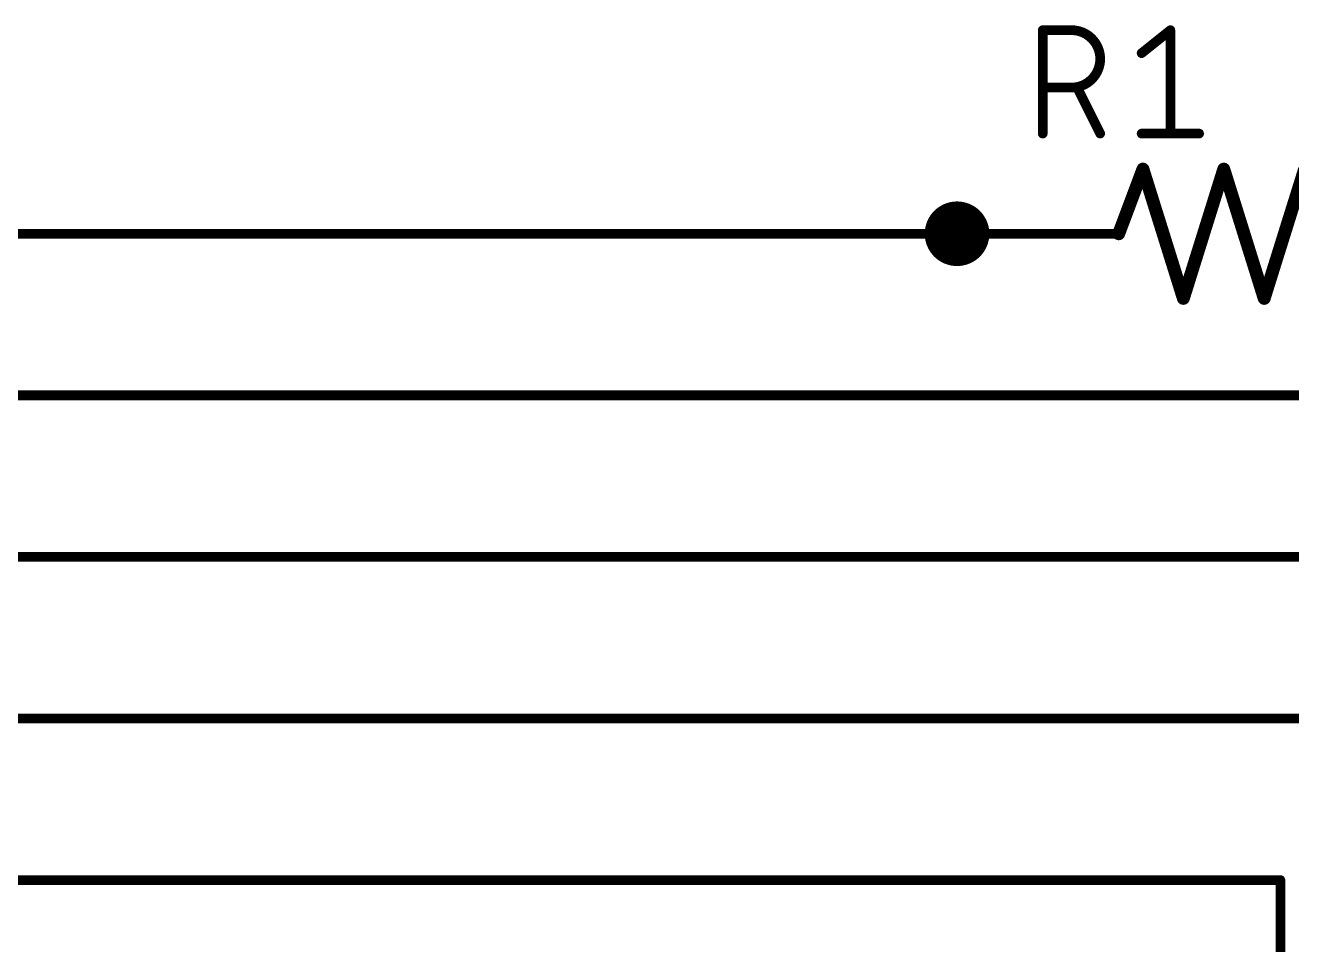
# Model space of a CAD drawing. Extents: x 33 to 158, y -5 to 117.
# Drawn here: x 94.58 to 114.48, y 77.72 to 92.18 of the extents above; entities that cross this region are included whole.
import ezdxf

# ---------------------------------------------------------------- set-up
doc = ezdxf.new("R2010")
doc.units = 0
for name, color, linetype in [('91', 122, 'CONTINUOUS'), ('94', 12, 'CONTINUOUS'), ('95', 251, 'CONTINUOUS')]:
    doc.layers.add(name, color=color, linetype=linetype)

msp = doc.modelspace()

# ---------------------------------------------------------------- linework, layer by layer
at = {"layer": '91'}
for points, const_width in [([(109.22, 88.646, 1), (109.22, 89.154, 1), (109.22, 88.646)], 0.508), ([(109.22, 88.8619, 1), (109.22, 88.9381)], 0.0762), ([(114.3381, 78.74, 1), (114.2619, 78.74)], 0.0762), ([(114.3, 78.7019, 1), (114.3, 78.7781)], 0.0762)]:
    msp.add_lwpolyline(points, format="xyb", dxfattribs=dict(at, const_width=const_width))
at = {"layer": '91', "const_width": 0.1524}
for points in [[(88.9, 88.9), (109.22, 88.9)], [(91.44, 86.36), (124.46, 86.36)], [(60.96, 83.82), (119.38, 83.82)], [(66.04, 81.28), (116.84, 81.28)], [(78.74, 78.74), (114.3, 78.74)], [(114.3, 78.74), (114.3, 5.08)]]:
    msp.add_lwpolyline(points, dxfattribs=at)
at = {"layer": '94'}
for points, const_width in [([(111.76, 88.9), (112.141, 89.916)], 0.2032), ([(112.141, 89.916), (112.776, 87.884)], 0.2032), ([(112.776, 87.884), (113.411, 89.916)], 0.2032), ([(113.411, 89.916), (114.046, 87.884)], 0.2032), ([(114.046, 87.884), (114.681, 89.916)], 0.2032), ([(109.22, 88.9), (111.76, 88.9)], 0.1524)]:
    msp.add_lwpolyline(points, dxfattribs=dict(at, const_width=const_width))
for points, const_width in [([(112.1895, 89.9312, 1), (112.0925, 89.9008)], 0.1016), ([(112.1886, 89.8982, 1), (112.0934, 89.9338)], 0.1016), ([(113.4595, 89.9312, 1), (113.3625, 89.9008)], 0.1016), ([(113.4595, 89.9008, 1), (113.3625, 89.9312)], 0.1016), ([(109.22, 88.9381, 1), (109.22, 88.8619)], 0.0762), ([(111.7124, 88.9178, 1), (111.8076, 88.8822)], 0.1016), ([(111.76, 88.8619, 1), (111.76, 88.9381)], 0.0762), ([(112.7275, 87.8992, 1), (112.8245, 87.8688)], 0.1016), ([(112.7275, 87.8688, 1), (112.8245, 87.8992)], 0.1016), ([(113.9975, 87.8992, 1), (114.0945, 87.8688)], 0.1016), ([(113.9975, 87.8688, 1), (114.0945, 87.8992)], 0.1016)]:
    msp.add_lwpolyline(points, format="xyb", dxfattribs=dict(at, const_width=const_width))
at = {"layer": '95', "const_width": 0.1524}
for points in [[(110.5662, 90.4748), (110.5662, 92.1004)], [(110.5662, 92.1004), (111.0178, 92.1004)], [(112.1202, 91.7392), (112.5717, 92.1004)], [(112.5717, 92.1004), (112.5717, 90.4748)], [(111.0178, 91.1973), (110.5662, 91.1973)], [(111.4693, 90.4748), (111.1081, 91.1973)], [(112.1202, 90.4748), (113.0233, 90.4748)]]:
    msp.add_lwpolyline(points, dxfattribs=at)
at = {"layer": '95'}
for points, const_width in [([(110.6043, 92.1004, 1), (110.5281, 92.1004)], 0.0762), ([(110.5662, 92.1385, 1), (110.5662, 92.0623)], 0.0762), ([(111.0178, 91.1973, 1), (111.0178, 92.1004)], 0.1524), ([(111.0178, 92.1385, 1), (111.0178, 92.0623)], 0.0762), ([(111.0178, 92.0623, 1), (111.0178, 92.1385)], 0.0762), ([(112.6098, 92.1004, 1), (112.5336, 92.1004)], 0.0762), ([(112.5955, 92.0706, 1), (112.5479, 92.1302)], 0.0762), ([(112.0964, 91.7689, 1), (112.144, 91.7094)], 0.0762), ([(110.5662, 91.2354, 1), (110.5662, 91.1592)], 0.0762), ([(111.0178, 91.2354, 1), (111.0178, 91.1592)], 0.0762), ([(111.0178, 91.1592, 1), (111.0178, 91.2354)], 0.0762), ([(111.1421, 91.2143, 1), (111.074, 91.1802)], 0.0762), ([(112.1202, 90.5129, 1), (112.1202, 90.4367)], 0.0762), ([(113.0233, 90.4367, 1), (113.0233, 90.5129)], 0.0762), ([(110.5281, 90.4748, 1), (110.6043, 90.4748)], 0.0762), ([(111.4352, 90.4578, 1), (111.5034, 90.4918)], 0.0762), ([(112.5336, 90.4748, 1), (112.6098, 90.4748)], 0.0762)]:
    msp.add_lwpolyline(points, format="xyb", dxfattribs=dict(at, const_width=const_width))

doc.saveas('drawing.dxf')
